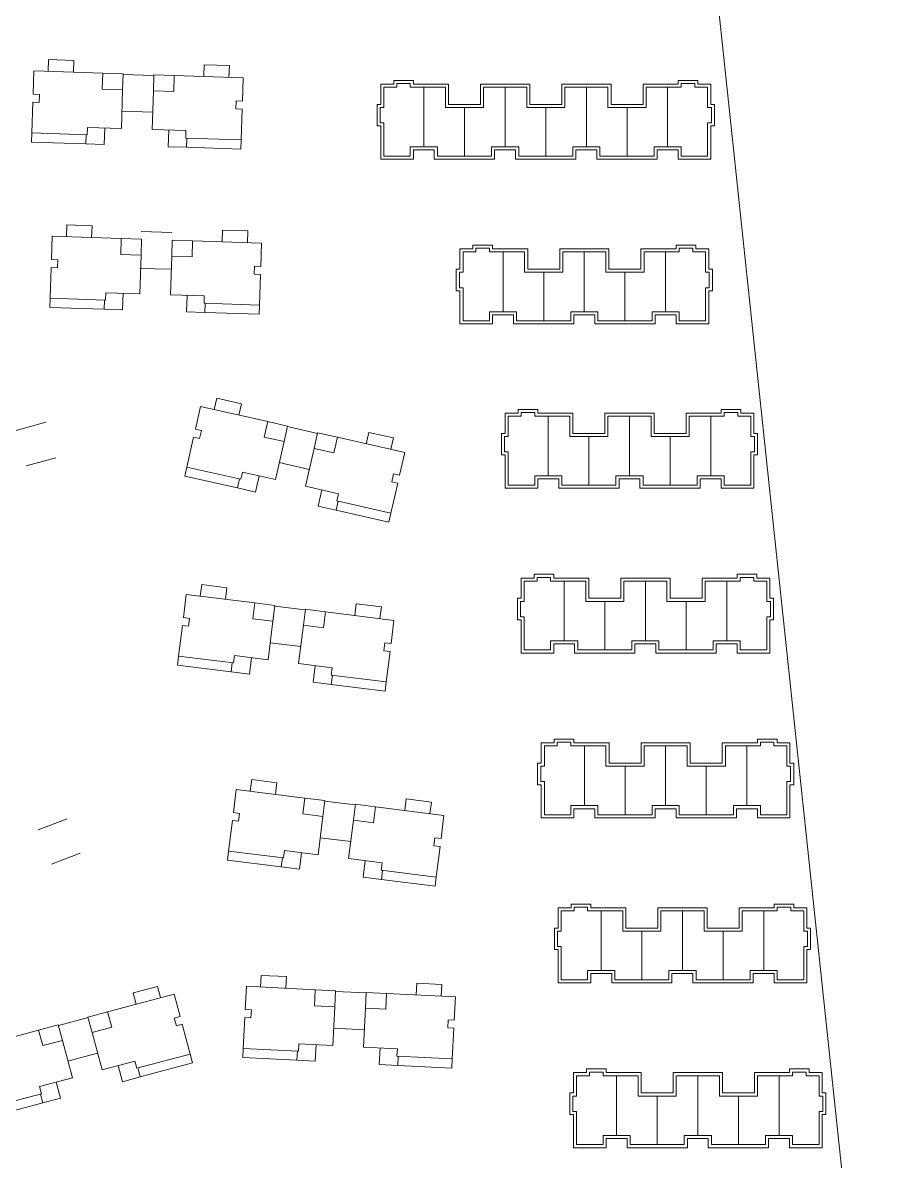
# Model space of a CAD drawing. Extents: x 208319 to 271319, y 1003 to 45500.
# Drawn here: x 215407 to 217104, y 9302 to 11523 of the extents above; entities that cross this region are included whole.
import ezdxf

# ---------------------------------------------------------------- set-up
doc = ezdxf.new("R2010")
doc.units = 0
doc.header["$LTSCALE"] = 1000
doc.header["$MEASUREMENT"] = 0
doc.layers.add('140', color=2, linetype='Continuous', lineweight=5)

msp = doc.modelspace()

# ---------------------------------------------------------------- linework, layer by layer
at = {"layer": '140', "color": 7}
for p, q in [((217104.1, 8337.9), (216613.9, 12963)), ((215457.4, 11451), (215456.7, 11428.2)), ((215506.6, 11449.4), (215457.4, 11451)), ((215505.9, 11426.6), (215506.6, 11449.4)), ((215760.1, 11418.2), (215760.9, 11441)), ((215760.9, 11441), (215810, 11439.4)), ((215810, 11439.4), (215809.3, 11416.6)), ((215427.6, 11383.5), (215429.1, 11429.1)), ((215429.1, 11429.1), (215563.4, 11424.7)), ((215563.4, 11424.7), (215562.4, 11393.5)), ((215563.4, 11424.7), (215603, 11423.4)), ((215603, 11423.4), (215602, 11392.2)), ((215662.9, 11420.2), (215603, 11422.2)), ((215663, 11421.4), (215661.9, 11390.2)), ((215702.5, 11420.1), (215663, 11421.4)), ((215702.5, 11420.1), (215701.5, 11388.9)), ((215836.9, 11415.7), (215702.5, 11420.1)), ((215835.4, 11370.1), (215836.9, 11415.7)), ((215562.4, 11393.5), (215602, 11392.2)), ((215602, 11392.2), (215599.5, 11316.7)), ((216105.2, 11363.8), (216105.2, 11403.4)), ((216105.2, 11403.4), (216130.4, 11403.4)), ((216111.2, 11357.8), (216111.2, 11397.4)), ((216111.2, 11397.4), (216136.4, 11397.4)), ((216130.4, 11403.4), (216130.4, 11410.6)), ((216130.4, 11410.6), (216168.8, 11410.6)), ((216136.4, 11397.4), (216136.4, 11404.6)), ((216136.4, 11404.6), (216162.8, 11404.6)), ((216162.8, 11404.6), (216162.8, 11397.4)), ((216162.8, 11397.4), (216231.2, 11397.4)), ((216168.8, 11410.6), (216168.8, 11403.4)), ((216168.8, 11403.4), (216237.2, 11403.4)), ((216189.2, 11281), (216189.2, 11397.4)), ((216231.2, 11397.4), (216231.2, 11357.8)), ((216237.2, 11403.4), (216237.2, 11363.8)), ((216299.6, 11363.8), (216299.6, 11403.4)), ((216299.6, 11403.4), (216395.6, 11403.4)), ((216305.6, 11357.8), (216305.6, 11397.4)), ((216305.6, 11397.4), (216389.6, 11397.4)), ((216347.6, 11281), (216347.6, 11397.4)), ((216347.6, 11281), (216347.6, 11397.4)), ((216389.6, 11397.4), (216389.6, 11357.8)), ((216395.6, 11403.4), (216395.6, 11363.8)), ((216458, 11363.8), (216458, 11403.4)), ((216458, 11403.4), (216554, 11403.4)), ((216464, 11357.8), (216464, 11397.4)), ((216464, 11397.4), (216548, 11397.4)), ((216506, 11281), (216506, 11397.4)), ((216506, 11281), (216506, 11397.4)), ((216506, 11281), (216506, 11397.4)), ((216506, 11281), (216506, 11397.4)), ((216548, 11397.4), (216548, 11357.8)), ((216554, 11403.4), (216554, 11363.8)), ((216616.4, 11363.8), (216616.4, 11403.4)), ((216616.4, 11403.4), (216684.8, 11403.4)), ((216622.4, 11357.8), (216622.4, 11397.4)), ((216622.4, 11397.4), (216690.8, 11397.4)), ((216664.4, 11281), (216664.4, 11397.4)), ((216684.8, 11403.4), (216684.8, 11410.6)), ((216684.8, 11410.6), (216723.2, 11410.6)), ((216690.8, 11397.4), (216690.8, 11404.6)), ((216690.8, 11404.6), (216717.2, 11404.6)), ((216717.2, 11404.6), (216717.2, 11397.4)), ((216717.2, 11397.4), (216742.4, 11397.4)), ((216723.2, 11410.6), (216723.2, 11403.4)), ((216723.2, 11403.4), (216748.4, 11403.4)), ((216742.4, 11397.4), (216742.4, 11357.8)), ((216748.4, 11403.4), (216748.4, 11363.8)), ((215439.6, 11383.2), (215427.6, 11383.5)), ((215439.1, 11367.6), (215439.6, 11383.2)), ((215661.9, 11390.2), (215659.5, 11314.7)), ((215701.5, 11388.9), (215661.9, 11390.2)), ((215822.9, 11354.9), (215823.4, 11370.5)), ((215823.4, 11370.5), (215835.4, 11370.1)), ((215425.1, 11308), (215427.1, 11368)), ((215427.1, 11368), (215439.1, 11367.6)), ((215660.6, 11348.3), (215600.6, 11350.2)), ((215834.9, 11354.5), (215822.9, 11354.9)), ((215832.9, 11294.6), (215834.9, 11354.5)), ((216098, 11321.8), (216098, 11363.8)), ((216098, 11363.8), (216105.2, 11363.8)), ((216104, 11327.8), (216104, 11357.8)), ((216104, 11357.8), (216111.2, 11357.8)), ((216231.2, 11357.8), (216305.6, 11357.8)), ((216237.2, 11363.8), (216299.6, 11363.8)), ((216268.4, 11357.8), (216268.4, 11263)), ((216268.4, 11357.8), (216268.4, 11263)), ((216389.6, 11357.8), (216464, 11357.8)), ((216395.6, 11363.8), (216458, 11363.8)), ((216426.8, 11357.8), (216426.8, 11263)), ((216426.8, 11357.8), (216426.8, 11263)), ((216426.8, 11357.8), (216426.8, 11263)), ((216426.8, 11357.8), (216426.8, 11263)), ((216548, 11357.8), (216622.4, 11357.8)), ((216554, 11363.8), (216616.4, 11363.8)), ((216585.2, 11357.8), (216585.2, 11263)), ((216585.2, 11357.8), (216585.2, 11263)), ((216585.2, 11357.8), (216585.2, 11263)), ((216585.2, 11357.8), (216585.2, 11263)), ((216742.4, 11357.8), (216749.6, 11357.8)), ((216748.4, 11363.8), (216755.6, 11363.8)), ((216749.6, 11357.8), (216749.6, 11327.8)), ((216755.6, 11363.8), (216755.6, 11321.8)), ((216111.2, 11327.8), (216104, 11327.8)), ((216111.2, 11263), (216111.2, 11327.8)), ((216749.6, 11327.8), (216742.4, 11327.8)), ((216742.4, 11327.8), (216742.4, 11263)), ((215424.5, 11290), (215425.1, 11308)), ((215533.1, 11304.4), (215425.1, 11308)), ((215530.1, 11286.5), (215530.7, 11304.5)), ((215533.5, 11318.8), (215533.1, 11304.4)), ((215599.5, 11316.7), (215533.5, 11318.8)), ((215567.1, 11317.7), (215566, 11285.3)), ((215659.5, 11314.7), (215725.4, 11312.5)), ((215691.8, 11313.6), (215690.8, 11281.2)), ((215725.4, 11312.5), (215724.9, 11298.1)), ((216105.2, 11321.8), (216098, 11321.8)), ((216105.2, 11257), (216105.2, 11321.8)), ((216755.6, 11321.8), (216748.4, 11321.8)), ((216748.4, 11321.8), (216748.4, 11257)), ((215530.1, 11286.5), (215424.5, 11290)), ((215566, 11285.3), (215530.1, 11286.5)), ((215690.8, 11281.2), (215726.7, 11280)), ((215724.9, 11298.1), (215832.9, 11294.6)), ((215726.7, 11280), (215727.3, 11298)), ((215832.3, 11276.6), (215832.9, 11294.6)), ((216215.6, 11281), (216162.8, 11281)), ((216162.8, 11281), (216162.8, 11263)), ((216215.6, 11263), (216215.6, 11281)), ((216374, 11281), (216321.2, 11281)), ((216321.2, 11281), (216321.2, 11266)), ((216374, 11263), (216374, 11281)), ((216532.4, 11281), (216479.6, 11281)), ((216479.6, 11281), (216479.6, 11263)), ((216532.4, 11266), (216532.4, 11281)), ((216690.8, 11281), (216638, 11281)), ((216638, 11281), (216638, 11263)), ((216690.8, 11263), (216690.8, 11281)), ((215726.7, 11280), (215832.3, 11276.6)), ((216162.8, 11263), (216111.2, 11263)), ((216209.6, 11275), (216168.8, 11275)), ((216168.8, 11275), (216168.8, 11257)), ((216209.6, 11257), (216209.6, 11275)), ((216321.2, 11263), (216215.6, 11263)), ((216321.2, 11266), (216321.2, 11263)), ((216368, 11275), (216327.2, 11275)), ((216327.2, 11275), (216327.2, 11257)), ((216368, 11257), (216368, 11275)), ((216420.8, 11263), (216374, 11263)), ((216479.6, 11263), (216420.8, 11263)), ((216526.4, 11275), (216485.6, 11275)), ((216485.6, 11275), (216485.6, 11257)), ((216526.4, 11257), (216526.4, 11275)), ((216532.4, 11263), (216532.4, 11266)), ((216638, 11263), (216532.4, 11263)), ((216684.8, 11275), (216644, 11275)), ((216644, 11275), (216644, 11257)), ((216684.8, 11257), (216684.8, 11275)), ((216742.4, 11263), (216690.8, 11263)), ((216168.8, 11257), (216105.2, 11257)), ((216268.4, 11257), (216209.6, 11257)), ((216327.2, 11257), (216268.4, 11257)), ((216485.6, 11257), (216368, 11257)), ((216644, 11257), (216526.4, 11257)), ((216748.4, 11257), (216684.8, 11257)), ((215493.2, 11128.6), (215492.5, 11105.8)), ((215542.4, 11127), (215493.2, 11128.6)), ((215541.6, 11104.2), (215542.4, 11127)), ((215463.4, 11061.1), (215464.9, 11106.7)), ((215464.9, 11106.7), (215599.2, 11102.3)), ((215697.8, 11113.9), (215637.8, 11115.9)), ((215795.9, 11095.8), (215796.7, 11118.6)), ((215796.7, 11118.6), (215845.8, 11117)), ((215845.8, 11117), (215845.1, 11094.2)), ((215599.2, 11102.3), (215598.2, 11071.1)), ((215599.2, 11102.3), (215638.8, 11101)), ((215638.8, 11101), (215637.8, 11069.8)), ((215698.8, 11099), (215697.7, 11067.8)), ((215738.3, 11097.7), (215698.8, 11099)), ((215738.3, 11097.7), (215737.3, 11066.5)), ((215872.7, 11093.3), (215738.3, 11097.7)), ((215871.2, 11047.7), (215872.7, 11093.3)), ((216259.6, 11042.2), (216259.6, 11081.8)), ((216259.6, 11081.8), (216284.8, 11081.8)), ((216284.8, 11081.8), (216284.8, 11089)), ((216284.8, 11089), (216323.2, 11089)), ((216290.8, 11075.8), (216290.8, 11083)), ((216290.8, 11083), (216317.2, 11083)), ((216317.2, 11083), (216317.2, 11075.8)), ((216323.2, 11089), (216323.2, 11081.8)), ((216323.2, 11081.8), (216391.6, 11081.8)), ((216391.6, 11081.8), (216391.6, 11042.2)), ((216454, 11042.2), (216454, 11081.8)), ((216454, 11081.8), (216550, 11081.8)), ((216550, 11081.8), (216550, 11042.2)), ((216612.4, 11042.2), (216612.4, 11081.8)), ((216612.4, 11081.8), (216680.8, 11081.8)), ((216680.8, 11081.8), (216680.8, 11089)), ((216680.8, 11089), (216719.2, 11089)), ((216713.2, 11083), (216686.8, 11083)), ((216686.8, 11083), (216686.8, 11075.8)), ((216713.2, 11075.8), (216713.2, 11083)), ((216719.2, 11089), (216719.2, 11081.8)), ((216719.2, 11081.8), (216744.4, 11081.8)), ((216744.4, 11081.8), (216744.4, 11042.2)), ((215475.4, 11060.7), (215463.4, 11061.1)), ((215474.9, 11045.2), (215475.4, 11060.7)), ((215598.2, 11071.1), (215637.8, 11069.8)), ((215637.8, 11069.8), (215635.3, 10994.2)), ((215697.7, 11067.8), (215695.2, 10992.3)), ((215737.3, 11066.5), (215697.7, 11067.8)), ((216265.6, 11036.2), (216265.6, 11075.8)), ((216265.6, 11075.8), (216290.8, 11075.8)), ((216317.2, 11075.8), (216385.6, 11075.8)), ((216343.6, 10959.4), (216343.6, 11075.8)), ((216385.6, 11075.8), (216385.6, 11036.2)), ((216460, 11036.2), (216460, 11075.8)), ((216460, 11075.8), (216502, 11075.8)), ((216502, 10959.4), (216502, 11075.8)), ((216502, 10959.4), (216502, 11075.8)), ((216502, 10959.4), (216502, 11075.8)), ((216502, 10959.4), (216502, 11075.8)), ((216544, 11075.8), (216502, 11075.8)), ((216544, 11036.2), (216544, 11075.8)), ((216686.8, 11075.8), (216618.4, 11075.8)), ((216618.4, 11075.8), (216618.4, 11036.2)), ((216660.4, 10959.4), (216660.4, 11075.8)), ((216738.4, 11075.8), (216713.2, 11075.8)), ((216738.4, 11036.2), (216738.4, 11075.8)), ((215460.9, 10985.6), (215462.9, 11045.5)), ((215462.9, 11045.5), (215474.9, 11045.2)), ((215695.4, 11042), (215635.5, 11043.9)), ((215858.7, 11032.5), (215859.2, 11048.1)), ((215859.2, 11048.1), (215871.2, 11047.7)), ((216252.4, 11000.2), (216252.4, 11042.2)), ((216252.4, 11042.2), (216259.6, 11042.2)), ((216391.6, 11042.2), (216454, 11042.2)), ((216550, 11042.2), (216612.4, 11042.2)), ((216744.4, 11042.2), (216751.6, 11042.2)), ((216751.6, 11042.2), (216751.6, 11000.2)), ((215870.6, 11032.1), (215858.7, 11032.5)), ((215868.7, 10972.1), (215870.6, 11032.1)), ((216258.4, 11006.2), (216258.4, 11036.2)), ((216258.4, 11036.2), (216265.6, 11036.2)), ((216385.6, 11036.2), (216460, 11036.2)), ((216422.8, 11036.2), (216422.8, 10941.4)), ((216422.8, 11036.2), (216422.8, 10941.4)), ((216618.4, 11036.2), (216544, 11036.2)), ((216581.2, 11036.2), (216581.2, 10941.4)), ((216581.2, 11036.2), (216581.2, 10941.4)), ((216745.6, 11036.2), (216738.4, 11036.2)), ((216745.6, 11006.2), (216745.6, 11036.2)), ((215569.3, 10996.4), (215568.8, 10982)), ((215635.3, 10994.2), (215569.3, 10996.4)), ((215602.9, 10995.3), (215601.8, 10962.9)), ((215695.2, 10992.3), (215761.2, 10990.1)), ((216259.6, 11000.2), (216252.4, 11000.2)), ((216265.6, 11006.2), (216258.4, 11006.2)), ((216259.6, 10935.4), (216259.6, 11000.2)), ((216265.6, 10941.4), (216265.6, 11006.2)), ((216738.4, 10941.4), (216738.4, 11006.2)), ((216738.4, 11006.2), (216745.6, 11006.2)), ((216751.6, 11000.2), (216744.4, 11000.2)), ((216744.4, 11000.2), (216744.4, 10935.4)), ((215460.3, 10967.6), (215460.9, 10985.6)), ((215568.8, 10982), (215460.9, 10985.6)), ((215565.8, 10964.1), (215566.4, 10982.1)), ((215727.6, 10991.2), (215726.6, 10958.8)), ((215761.2, 10990.1), (215760.7, 10975.7)), ((215760.7, 10975.7), (215868.7, 10972.1)), ((215762.5, 10957.6), (215763.1, 10975.6)), ((215868.1, 10954.2), (215868.7, 10972.1)), ((215565.8, 10964.1), (215460.3, 10967.6)), ((215601.8, 10962.9), (215565.8, 10964.1)), ((215726.6, 10958.8), (215762.5, 10957.6)), ((215762.5, 10957.6), (215868.1, 10954.2)), ((216370, 10959.4), (216317.2, 10959.4)), ((216317.2, 10959.4), (216317.2, 10941.4)), ((216364, 10953.4), (216323.2, 10953.4)), ((216323.2, 10953.4), (216323.2, 10935.4)), ((216364, 10935.4), (216364, 10953.4)), ((216370, 10941.4), (216370, 10959.4)), ((216502, 10959.4), (216475.6, 10959.4)), ((216475.6, 10959.4), (216475.6, 10944.4)), ((216522.4, 10953.4), (216481.6, 10953.4)), ((216481.6, 10953.4), (216481.6, 10935.4)), ((216502, 10959.4), (216528.4, 10959.4)), ((216522.4, 10935.4), (216522.4, 10953.4)), ((216528.4, 10959.4), (216528.4, 10944.4)), ((216634, 10941.4), (216634, 10959.4)), ((216634, 10959.4), (216686.8, 10959.4)), ((216680.8, 10953.4), (216640, 10953.4)), ((216640, 10953.4), (216640, 10935.4)), ((216680.8, 10935.4), (216680.8, 10953.4)), ((216686.8, 10959.4), (216686.8, 10941.4)), ((216323.2, 10935.4), (216259.6, 10935.4)), ((216317.2, 10941.4), (216265.6, 10941.4)), ((216422.8, 10935.4), (216364, 10935.4)), ((216475.6, 10941.4), (216370, 10941.4)), ((216481.6, 10935.4), (216422.8, 10935.4)), ((216475.6, 10944.4), (216475.6, 10941.4)), ((216640, 10935.4), (216522.4, 10935.4)), ((216528.4, 10944.4), (216528.4, 10941.4)), ((216528.4, 10941.4), (216634, 10941.4)), ((216744.4, 10935.4), (216680.8, 10935.4)), ((216686.8, 10941.4), (216738.4, 10941.4)), ((215743.7, 10730.1), (215753.8, 10774.6)), ((215753.8, 10774.6), (215884.9, 10745)), ((215785.7, 10790.8), (215780.7, 10768.5)), ((215833.7, 10779.9), (215785.7, 10790.8)), ((215828.7, 10757.7), (215833.7, 10779.9)), ((216347.7, 10721.9), (216347.7, 10761.5)), ((216347.7, 10761.5), (216372.9, 10761.5)), ((216353.7, 10715.9), (216353.7, 10755.5)), ((216353.7, 10755.5), (216378.9, 10755.5)), ((216372.9, 10761.5), (216372.9, 10768.7)), ((216372.9, 10768.7), (216411.3, 10768.7)), ((216378.9, 10755.5), (216378.9, 10762.7)), ((216378.9, 10762.7), (216405.3, 10762.7)), ((216405.3, 10762.7), (216405.3, 10755.5)), ((216405.3, 10755.5), (216473.7, 10755.5)), ((216411.3, 10768.7), (216411.3, 10761.5)), ((216411.3, 10761.5), (216479.7, 10761.5)), ((216431.7, 10639.1), (216431.7, 10755.5)), ((216473.7, 10755.5), (216473.7, 10715.9)), ((216479.7, 10761.5), (216479.7, 10721.9)), ((216542.1, 10721.9), (216542.1, 10761.5)), ((216542.1, 10761.5), (216638.1, 10761.5)), ((216548.1, 10715.9), (216548.1, 10755.5)), ((216548.1, 10755.5), (216590.1, 10755.5)), ((216590.1, 10639.1), (216590.1, 10755.5)), ((216590.1, 10639.1), (216590.1, 10755.5)), ((216590.1, 10639.1), (216590.1, 10755.5)), ((216590.1, 10639.1), (216590.1, 10755.5)), ((216632.1, 10755.5), (216590.1, 10755.5)), ((216632.1, 10715.9), (216632.1, 10755.5)), ((216638.1, 10761.5), (216638.1, 10721.9)), ((216700.5, 10721.9), (216700.5, 10761.5)), ((216700.5, 10761.5), (216768.9, 10761.5)), ((216774.9, 10755.5), (216706.5, 10755.5)), ((216706.5, 10755.5), (216706.5, 10715.9)), ((216748.5, 10639.1), (216748.5, 10755.5)), ((216768.9, 10761.5), (216768.9, 10768.7)), ((216768.9, 10768.7), (216807.3, 10768.7)), ((216801.3, 10762.7), (216774.9, 10762.7)), ((216774.9, 10762.7), (216774.9, 10755.5)), ((216801.3, 10755.5), (216801.3, 10762.7)), ((216826.5, 10755.5), (216801.3, 10755.5)), ((216807.3, 10768.7), (216807.3, 10761.5)), ((216807.3, 10761.5), (216832.5, 10761.5)), ((216826.5, 10715.9), (216826.5, 10755.5)), ((216832.5, 10761.5), (216832.5, 10721.9)), ((215452.5, 10743.8), (215394.6, 10727.9)), ((215755.4, 10727.5), (215743.7, 10730.1)), ((215752, 10712.3), (215755.4, 10727.5)), ((215884.9, 10745), (215878, 10714.6)), ((215884.9, 10745), (215923.5, 10736.3)), ((215923.5, 10736.3), (215916.6, 10705.9)), ((215981.8, 10721.9), (215923.2, 10735.1)), ((215727.1, 10656.4), (215740.3, 10714.9)), ((215740.3, 10714.9), (215752, 10712.3)), ((215878, 10714.6), (215916.6, 10705.9)), ((215916.6, 10705.9), (215900, 10632.1)), ((215982, 10723.1), (215975.2, 10692.7)), ((216020.7, 10714.4), (215982, 10723.1)), ((216020.7, 10714.4), (216013.8, 10683.9)), ((216151.8, 10684.8), (216020.7, 10714.4)), ((216076.9, 10701.7), (216081.9, 10723.9)), ((216081.9, 10723.9), (216129.9, 10713.1)), ((216129.9, 10713.1), (216124.9, 10690.9)), ((216340.5, 10679.9), (216340.5, 10721.9)), ((216340.5, 10721.9), (216347.7, 10721.9)), ((216346.5, 10685.9), (216346.5, 10715.9)), ((216346.5, 10715.9), (216353.7, 10715.9)), ((216473.7, 10715.9), (216548.1, 10715.9)), ((216479.7, 10721.9), (216542.1, 10721.9)), ((216510.9, 10715.9), (216510.9, 10621.1)), ((216510.9, 10715.9), (216510.9, 10621.1)), ((216706.5, 10715.9), (216632.1, 10715.9)), ((216638.1, 10721.9), (216700.5, 10721.9)), ((216669.3, 10715.9), (216669.3, 10621.1)), ((216669.3, 10715.9), (216669.3, 10621.1)), ((216833.7, 10715.9), (216826.5, 10715.9)), ((216832.5, 10721.9), (216839.7, 10721.9)), ((216833.7, 10685.9), (216833.7, 10715.9)), ((216839.7, 10721.9), (216839.7, 10679.9)), ((215975.2, 10692.7), (215958.5, 10618.9)), ((216013.8, 10683.9), (215975.2, 10692.7)), ((216141.7, 10640.3), (216151.8, 10684.8)), ((216353.7, 10685.9), (216346.5, 10685.9)), ((216353.7, 10621.1), (216353.7, 10685.9)), ((216826.5, 10621.1), (216826.5, 10685.9)), ((216826.5, 10685.9), (216833.7, 10685.9)), ((215471.6, 10674.4), (215413.8, 10658.5)), ((215965.9, 10651.7), (215907.4, 10664.9)), ((216347.7, 10679.9), (216340.5, 10679.9)), ((216347.7, 10615.1), (216347.7, 10679.9)), ((216839.7, 10679.9), (216832.5, 10679.9)), ((216832.5, 10679.9), (216832.5, 10615.1)), ((215723.1, 10638.8), (215727.1, 10656.4)), ((215826.2, 10615.6), (215723.1, 10638.8)), ((215832.5, 10632.6), (215727.1, 10656.4)), ((215835.6, 10646.6), (215832.5, 10632.6)), ((215900, 10632.1), (215835.6, 10646.6)), ((215868.4, 10639.2), (215861.3, 10607.6)), ((216126.6, 10627.7), (216130, 10643)), ((216130, 10643), (216141.7, 10640.3)), ((216458.1, 10639.1), (216405.3, 10639.1)), ((216405.3, 10639.1), (216405.3, 10621.1)), ((216458.1, 10621.1), (216458.1, 10639.1)), ((216590.1, 10639.1), (216563.7, 10639.1)), ((216563.7, 10639.1), (216563.7, 10624.1)), ((216590.1, 10639.1), (216616.5, 10639.1)), ((216616.5, 10639.1), (216616.5, 10624.1)), ((216722.1, 10621.1), (216722.1, 10639.1)), ((216722.1, 10639.1), (216774.9, 10639.1)), ((216774.9, 10639.1), (216774.9, 10621.1)), ((215826.2, 10615.6), (215830.1, 10633.1)), ((215861.3, 10607.6), (215826.2, 10615.6)), ((215958.5, 10618.9), (216022.9, 10604.4)), ((216125.1, 10566.6), (216138.3, 10625.1)), ((216138.3, 10625.1), (216126.6, 10627.7)), ((216411.3, 10615.1), (216347.7, 10615.1)), ((216405.3, 10621.1), (216353.7, 10621.1)), ((216452.1, 10633.1), (216411.3, 10633.1)), ((216411.3, 10633.1), (216411.3, 10615.1)), ((216452.1, 10615.1), (216452.1, 10633.1)), ((216510.9, 10615.1), (216452.1, 10615.1)), ((216563.7, 10621.1), (216458.1, 10621.1)), ((216569.7, 10615.1), (216510.9, 10615.1)), ((216563.7, 10624.1), (216563.7, 10621.1)), ((216610.5, 10633.1), (216569.7, 10633.1)), ((216569.7, 10633.1), (216569.7, 10615.1)), ((216610.5, 10615.1), (216610.5, 10633.1)), ((216728.1, 10615.1), (216610.5, 10615.1)), ((216616.5, 10624.1), (216616.5, 10621.1)), ((216616.5, 10621.1), (216722.1, 10621.1)), ((216768.9, 10633.1), (216728.1, 10633.1)), ((216728.1, 10633.1), (216728.1, 10615.1)), ((216768.9, 10615.1), (216768.9, 10633.1)), ((216832.5, 10615.1), (216768.9, 10615.1)), ((216774.9, 10621.1), (216826.5, 10621.1)), ((215990.1, 10611.8), (215983, 10580.2)), ((216022.9, 10604.4), (216019.7, 10590.3)), ((215983, 10580.2), (216018.1, 10572.2)), ((216018.1, 10572.2), (216022.1, 10589.8)), ((216018.1, 10572.2), (216121.1, 10549)), ((216019.7, 10590.3), (216125.1, 10566.6)), ((216121.1, 10549), (216125.1, 10566.6)), ((216378.7, 10400.3), (216378.7, 10439.9)), ((216378.7, 10439.9), (216403.9, 10439.9)), ((216403.9, 10439.9), (216403.9, 10447.1)), ((216403.9, 10447.1), (216442.3, 10447.1)), ((216409.9, 10433.9), (216409.9, 10441.1)), ((216409.9, 10441.1), (216436.3, 10441.1)), ((216436.3, 10441.1), (216436.3, 10433.9)), ((216442.3, 10447.1), (216442.3, 10439.9)), ((216442.3, 10439.9), (216510.7, 10439.9)), ((216510.7, 10439.9), (216510.7, 10400.3)), ((216573.1, 10400.3), (216573.1, 10439.9)), ((216573.1, 10439.9), (216669.1, 10439.9)), ((216669.1, 10439.9), (216669.1, 10400.3)), ((216731.5, 10400.3), (216731.5, 10439.9)), ((216731.5, 10439.9), (216799.9, 10439.9)), ((216799.9, 10439.9), (216799.9, 10447.1)), ((216799.9, 10447.1), (216838.3, 10447.1)), ((216832.3, 10441.1), (216805.9, 10441.1)), ((216805.9, 10441.1), (216805.9, 10433.9)), ((216832.3, 10433.9), (216832.3, 10441.1)), ((216838.3, 10447.1), (216838.3, 10439.9)), ((216838.3, 10439.9), (216863.5, 10439.9)), ((216863.5, 10439.9), (216863.5, 10400.3)), ((215756.2, 10427.1), (215753.4, 10404.5)), ((215805.1, 10421), (215756.2, 10427.1)), ((215802.2, 10398.4), (215805.1, 10421)), ((216384.7, 10394.3), (216384.7, 10433.9)), ((216384.7, 10433.9), (216409.9, 10433.9)), ((216436.3, 10433.9), (216504.7, 10433.9)), ((216462.7, 10317.5), (216462.7, 10433.9)), ((216504.7, 10433.9), (216504.7, 10394.3)), ((216579.1, 10394.3), (216579.1, 10433.9)), ((216579.1, 10433.9), (216621.1, 10433.9)), ((216621.1, 10317.5), (216621.1, 10433.9)), ((216621.1, 10317.5), (216621.1, 10433.9)), ((216621.1, 10317.5), (216621.1, 10433.9)), ((216621.1, 10317.5), (216621.1, 10433.9)), ((216663.1, 10433.9), (216621.1, 10433.9)), ((216663.1, 10394.3), (216663.1, 10433.9)), ((216805.9, 10433.9), (216737.5, 10433.9)), ((216737.5, 10433.9), (216737.5, 10394.3)), ((216779.5, 10317.5), (216779.5, 10433.9)), ((216857.5, 10433.9), (216832.3, 10433.9)), ((216857.5, 10394.3), (216857.5, 10433.9)), ((215720.4, 10362.6), (215726, 10407.9)), ((215726, 10407.9), (215859.4, 10391.2)), ((216371.5, 10358.3), (216371.5, 10400.3)), ((216371.5, 10400.3), (216378.7, 10400.3)), ((216377.5, 10364.3), (216377.5, 10394.3)), ((216377.5, 10394.3), (216384.7, 10394.3)), ((216504.7, 10394.3), (216579.1, 10394.3)), ((216510.7, 10400.3), (216573.1, 10400.3)), ((216541.9, 10394.3), (216541.9, 10299.5)), ((216541.9, 10394.3), (216541.9, 10299.5)), ((216737.5, 10394.3), (216663.1, 10394.3)), ((216669.1, 10400.3), (216731.5, 10400.3)), ((216700.3, 10394.3), (216700.3, 10299.5)), ((216700.3, 10394.3), (216700.3, 10299.5)), ((216864.7, 10394.3), (216857.5, 10394.3)), ((216863.5, 10400.3), (216870.7, 10400.3)), ((216864.7, 10364.3), (216864.7, 10394.3)), ((216870.7, 10400.3), (216870.7, 10358.3)), ((215859.4, 10391.2), (215855.5, 10360.3)), ((215859.4, 10391.2), (215898.7, 10386.3)), ((215898.7, 10386.3), (215894.8, 10355.4)), ((215958.1, 10377.7), (215898.5, 10385.1)), ((215958.2, 10378.9), (215954.3, 10347.9)), ((215997.5, 10374), (215958.2, 10378.9)), ((215997.5, 10374), (215993.6, 10343)), ((216130.9, 10357.3), (215997.5, 10374)), ((216054.7, 10366.8), (216057.5, 10389.5)), ((216057.5, 10389.5), (216106.3, 10383.4)), ((216106.3, 10383.4), (216103.5, 10360.7)), ((215732.3, 10361.1), (215720.4, 10362.6)), ((215730.3, 10345.7), (215732.3, 10361.1)), ((215855.5, 10360.3), (215894.8, 10355.4)), ((215894.8, 10355.4), (215885.4, 10280.3)), ((215954.3, 10347.9), (215945, 10272.9)), ((215993.6, 10343), (215954.3, 10347.9)), ((216125.2, 10312.1), (216130.9, 10357.3)), ((216378.7, 10358.3), (216371.5, 10358.3)), ((216384.7, 10364.3), (216377.5, 10364.3)), ((216378.7, 10293.5), (216378.7, 10358.3)), ((216384.7, 10299.5), (216384.7, 10364.3)), ((216857.5, 10299.5), (216857.5, 10364.3)), ((216857.5, 10364.3), (216864.7, 10364.3)), ((216870.7, 10358.3), (216863.5, 10358.3)), ((216863.5, 10358.3), (216863.5, 10293.5)), ((215711, 10287.6), (215718.4, 10347.1)), ((215718.4, 10347.1), (215730.3, 10345.7)), ((215949.1, 10306.2), (215889.6, 10313.7)), ((216111.4, 10298.1), (216113.3, 10313.6)), ((216113.3, 10313.6), (216125.2, 10312.1)), ((216489.1, 10317.5), (216436.3, 10317.5)), ((216436.3, 10317.5), (216436.3, 10299.5)), ((216483.1, 10311.5), (216442.3, 10311.5)), ((216442.3, 10311.5), (216442.3, 10293.5)), ((216483.1, 10293.5), (216483.1, 10311.5)), ((216489.1, 10299.5), (216489.1, 10317.5)), ((216621.1, 10317.5), (216594.7, 10317.5)), ((216594.7, 10317.5), (216594.7, 10302.5)), ((216641.5, 10311.5), (216600.7, 10311.5)), ((216600.7, 10311.5), (216600.7, 10293.5)), ((216621.1, 10317.5), (216647.5, 10317.5)), ((216641.5, 10293.5), (216641.5, 10311.5)), ((216647.5, 10317.5), (216647.5, 10302.5)), ((216753.1, 10299.5), (216753.1, 10317.5)), ((216753.1, 10317.5), (216805.9, 10317.5)), ((216799.9, 10311.5), (216759.1, 10311.5)), ((216759.1, 10311.5), (216759.1, 10293.5)), ((216799.9, 10293.5), (216799.9, 10311.5)), ((216805.9, 10317.5), (216805.9, 10299.5)), ((215708.8, 10269.7), (215711, 10287.6)), ((215818.2, 10274.2), (215711, 10287.6)), ((215820, 10288.5), (215818.2, 10274.2)), ((215885.4, 10280.3), (215820, 10288.5)), ((215853.3, 10284.4), (215849.3, 10252.2)), ((216123.3, 10296.6), (216111.4, 10298.1)), ((216115.9, 10237.1), (216123.3, 10296.6)), ((216442.3, 10293.5), (216378.7, 10293.5)), ((216436.3, 10299.5), (216384.7, 10299.5)), ((216541.9, 10293.5), (216483.1, 10293.5)), ((216594.7, 10299.5), (216489.1, 10299.5)), ((216600.7, 10293.5), (216541.9, 10293.5)), ((216594.7, 10302.5), (216594.7, 10299.5)), ((216759.1, 10293.5), (216641.5, 10293.5)), ((216647.5, 10302.5), (216647.5, 10299.5)), ((216647.5, 10299.5), (216753.1, 10299.5)), ((216863.5, 10293.5), (216799.9, 10293.5)), ((216805.9, 10299.5), (216857.5, 10299.5)), ((215813.6, 10256.7), (215708.8, 10269.7)), ((215813.6, 10256.7), (215815.8, 10274.5)), ((215945, 10272.9), (216010.5, 10264.7)), ((215977.1, 10268.9), (215973.1, 10236.7)), ((216010.5, 10264.7), (216008.7, 10250.4)), ((215849.3, 10252.2), (215813.6, 10256.7)), ((216008.7, 10250.4), (216115.9, 10237.1)), ((216008.8, 10232.3), (216011.1, 10250.1)), ((216113.6, 10219.2), (216115.9, 10237.1)), ((215973.1, 10236.7), (216008.8, 10232.3)), ((216008.8, 10232.3), (216113.6, 10219.2)), ((216418.1, 10078.7), (216418.1, 10118.3)), ((216418.1, 10118.3), (216443.3, 10118.3)), ((216424.1, 10072.7), (216424.1, 10112.3)), ((216424.1, 10112.3), (216449.3, 10112.3)), ((216443.3, 10118.3), (216443.3, 10125.5)), ((216443.3, 10125.5), (216481.7, 10125.5)), ((216449.3, 10112.3), (216449.3, 10119.5)), ((216449.3, 10119.5), (216475.7, 10119.5)), ((216475.7, 10119.5), (216475.7, 10112.3)), ((216475.7, 10112.3), (216544.1, 10112.3)), ((216481.7, 10125.5), (216481.7, 10118.3)), ((216481.7, 10118.3), (216550.1, 10118.3)), ((216502.1, 9995.9), (216502.1, 10112.3)), ((216544.1, 10112.3), (216544.1, 10072.7)), ((216550.1, 10118.3), (216550.1, 10078.7)), ((216612.5, 10078.7), (216612.5, 10118.3)), ((216612.5, 10118.3), (216708.5, 10118.3)), ((216618.5, 10072.7), (216618.5, 10112.3)), ((216618.5, 10112.3), (216660.5, 10112.3)), ((216660.5, 9995.9), (216660.5, 10112.3)), ((216660.5, 9995.9), (216660.5, 10112.3)), ((216660.5, 9995.9), (216660.5, 10112.3)), ((216660.5, 9995.9), (216660.5, 10112.3)), ((216702.5, 10112.3), (216660.5, 10112.3)), ((216702.5, 10072.7), (216702.5, 10112.3)), ((216708.5, 10118.3), (216708.5, 10078.7)), ((216770.9, 10078.7), (216770.9, 10118.3)), ((216770.9, 10118.3), (216839.3, 10118.3)), ((216845.3, 10112.3), (216776.9, 10112.3)), ((216776.9, 10112.3), (216776.9, 10072.7)), ((216818.9, 9995.9), (216818.9, 10112.3)), ((216839.3, 10118.3), (216839.3, 10125.5)), ((216839.3, 10125.5), (216877.7, 10125.5)), ((216871.7, 10119.5), (216845.3, 10119.5)), ((216845.3, 10119.5), (216845.3, 10112.3)), ((216871.7, 10112.3), (216871.7, 10119.5)), ((216896.9, 10112.3), (216871.7, 10112.3)), ((216877.7, 10125.5), (216877.7, 10118.3)), ((216877.7, 10118.3), (216902.9, 10118.3)), ((216896.9, 10072.7), (216896.9, 10112.3)), ((216902.9, 10118.3), (216902.9, 10078.7)), ((216410.9, 10036.7), (216410.9, 10078.7)), ((216410.9, 10078.7), (216418.1, 10078.7)), ((216416.9, 10042.7), (216416.9, 10072.7)), ((216416.9, 10072.7), (216424.1, 10072.7)), ((216544.1, 10072.7), (216618.5, 10072.7)), ((216550.1, 10078.7), (216612.5, 10078.7)), ((216581.3, 10072.7), (216581.3, 9977.9)), ((216581.3, 10072.7), (216581.3, 9977.9)), ((216776.9, 10072.7), (216702.5, 10072.7)), ((216708.5, 10078.7), (216770.9, 10078.7)), ((216739.7, 10072.7), (216739.7, 9977.9)), ((216739.7, 10072.7), (216739.7, 9977.9)), ((216904.1, 10072.7), (216896.9, 10072.7)), ((216902.9, 10078.7), (216910.1, 10078.7)), ((216904.1, 10042.7), (216904.1, 10072.7)), ((216910.1, 10078.7), (216910.1, 10036.7)), ((215853.7, 10046.7), (215850.9, 10024)), ((215902.5, 10040.6), (215853.7, 10046.7)), ((215899.7, 10018), (215902.5, 10040.6)), ((216424.1, 10042.7), (216416.9, 10042.7)), ((216424.1, 9977.9), (216424.1, 10042.7)), ((216896.9, 9977.9), (216896.9, 10042.7)), ((216896.9, 10042.7), (216904.1, 10042.7)), ((215817.9, 9982.2), (215823.5, 10027.5)), ((215823.5, 10027.5), (215956.9, 10010.8)), ((216418.1, 10036.7), (216410.9, 10036.7)), ((216418.1, 9971.9), (216418.1, 10036.7)), ((216910.1, 10036.7), (216902.9, 10036.7)), ((216902.9, 10036.7), (216902.9, 9971.9)), ((215956.9, 10010.8), (215953, 9979.9)), ((215956.9, 10010.8), (215996.2, 10005.9)), ((215996.2, 10005.9), (215992.3, 9975)), ((216055.6, 9997.3), (215996, 10004.7)), ((216055.7, 9998.5), (216051.8, 9967.5)), ((216095, 9993.6), (216055.7, 9998.5)), ((216095, 9993.6), (216091.1, 9962.6)), ((216228.4, 9976.9), (216095, 9993.6)), ((216152.2, 9986.4), (216155, 10009.1)), ((216155, 10009.1), (216203.8, 10003)), ((216203.8, 10003), (216201, 9980.3)), ((216528.5, 9995.9), (216475.7, 9995.9)), ((216475.7, 9995.9), (216475.7, 9977.9)), ((216528.5, 9977.9), (216528.5, 9995.9)), ((216660.5, 9995.9), (216634.1, 9995.9)), ((216634.1, 9995.9), (216634.1, 9980.9)), ((216660.5, 9995.9), (216686.9, 9995.9)), ((216686.9, 9995.9), (216686.9, 9980.9)), ((216792.5, 9977.9), (216792.5, 9995.9)), ((216792.5, 9995.9), (216845.3, 9995.9)), ((216845.3, 9995.9), (216845.3, 9977.9)), ((215829.8, 9980.7), (215817.9, 9982.2)), ((215827.8, 9965.3), (215829.8, 9980.7)), ((215953, 9979.9), (215992.3, 9975)), ((215992.3, 9975), (215982.9, 9899.9)), ((216222.7, 9931.7), (216228.4, 9976.9)), ((216481.7, 9971.9), (216418.1, 9971.9)), ((216475.7, 9977.9), (216424.1, 9977.9)), ((216522.5, 9989.9), (216481.7, 9989.9)), ((216481.7, 9989.9), (216481.7, 9971.9)), ((216522.5, 9971.9), (216522.5, 9989.9)), ((216581.3, 9971.9), (216522.5, 9971.9)), ((216634.1, 9977.9), (216528.5, 9977.9)), ((216640.1, 9971.9), (216581.3, 9971.9)), ((216634.1, 9980.9), (216634.1, 9977.9)), ((216680.9, 9989.9), (216640.1, 9989.9)), ((216640.1, 9989.9), (216640.1, 9971.9)), ((216680.9, 9971.9), (216680.9, 9989.9)), ((216798.5, 9971.9), (216680.9, 9971.9)), ((216686.9, 9980.9), (216686.9, 9977.9)), ((216686.9, 9977.9), (216792.5, 9977.9)), ((216839.3, 9989.9), (216798.5, 9989.9)), ((216798.5, 9989.9), (216798.5, 9971.9)), ((216839.3, 9971.9), (216839.3, 9989.9)), ((216902.9, 9971.9), (216839.3, 9971.9)), ((216845.3, 9977.9), (216896.9, 9977.9)), ((215493.6, 9970.2), (215437.5, 9948.9)), ((215808.5, 9907.2), (215815.9, 9966.7)), ((215815.9, 9966.7), (215827.8, 9965.3)), ((216051.8, 9967.5), (216042.5, 9892.5)), ((216091.1, 9962.6), (216051.8, 9967.5)), ((216046.6, 9925.8), (215987.1, 9933.3)), ((216208.9, 9917.7), (216210.8, 9933.2)), ((216210.8, 9933.2), (216222.7, 9931.7)), ((215806.3, 9889.3), (215808.5, 9907.2)), ((215915.7, 9893.8), (215808.5, 9907.2)), ((215917.4, 9908.1), (215915.7, 9893.8)), ((215982.9, 9899.9), (215917.4, 9908.1)), ((215950.8, 9903.9), (215946.8, 9871.8)), ((216220.8, 9916.2), (216208.9, 9917.7)), ((216213.4, 9856.7), (216220.8, 9916.2)), ((215519.2, 9902.9), (215463.1, 9881.6)), ((215911.1, 9876.3), (215806.3, 9889.3)), ((215911.1, 9876.3), (215913.3, 9894.1)), ((216042.5, 9892.5), (216108, 9884.3)), ((216074.6, 9888.5), (216070.6, 9856.3)), ((216108, 9884.3), (216106.2, 9870)), ((215946.8, 9871.8), (215911.1, 9876.3)), ((216106.2, 9870), (216213.4, 9856.7)), ((216106.3, 9851.9), (216108.6, 9869.7)), ((216070.6, 9856.3), (216106.3, 9851.9)), ((216106.3, 9851.9), (216211.1, 9838.8)), ((216211.1, 9838.8), (216213.4, 9856.7)), ((216450.9, 9757.1), (216450.9, 9796.7)), ((216450.9, 9796.7), (216476.1, 9796.7)), ((216476.1, 9796.7), (216476.1, 9803.9)), ((216476.1, 9803.9), (216514.5, 9803.9)), ((216482.1, 9790.7), (216482.1, 9797.9)), ((216482.1, 9797.9), (216508.5, 9797.9)), ((216508.5, 9797.9), (216508.5, 9790.7)), ((216514.5, 9803.9), (216514.5, 9796.7)), ((216514.5, 9796.7), (216582.9, 9796.7)), ((216582.9, 9796.7), (216582.9, 9757.1)), ((216645.3, 9757.1), (216645.3, 9796.7)), ((216645.3, 9796.7), (216741.3, 9796.7)), ((216741.3, 9796.7), (216741.3, 9757.1)), ((216803.7, 9757.1), (216803.7, 9796.7)), ((216803.7, 9796.7), (216872.1, 9796.7)), ((216872.1, 9796.7), (216872.1, 9803.9)), ((216872.1, 9803.9), (216910.5, 9803.9)), ((216904.5, 9797.9), (216878.1, 9797.9)), ((216878.1, 9797.9), (216878.1, 9790.7)), ((216904.5, 9790.7), (216904.5, 9797.9)), ((216910.5, 9803.9), (216910.5, 9796.7)), ((216910.5, 9796.7), (216935.7, 9796.7)), ((216935.7, 9796.7), (216935.7, 9757.1)), ((216456.9, 9751.1), (216456.9, 9790.7)), ((216456.9, 9790.7), (216482.1, 9790.7)), ((216508.5, 9790.7), (216576.9, 9790.7)), ((216534.9, 9674.3), (216534.9, 9790.7)), ((216576.9, 9790.7), (216576.9, 9751.1)), ((216651.3, 9751.1), (216651.3, 9790.7)), ((216651.3, 9790.7), (216693.3, 9790.7)), ((216693.3, 9674.3), (216693.3, 9790.7)), ((216693.3, 9674.3), (216693.3, 9790.7)), ((216693.3, 9674.3), (216693.3, 9790.7)), ((216693.3, 9674.3), (216693.3, 9790.7)), ((216735.3, 9790.7), (216693.3, 9790.7)), ((216735.3, 9751.1), (216735.3, 9790.7)), ((216878.1, 9790.7), (216809.7, 9790.7)), ((216809.7, 9790.7), (216809.7, 9751.1)), ((216851.7, 9674.3), (216851.7, 9790.7)), ((216929.7, 9790.7), (216904.5, 9790.7)), ((216929.7, 9751.1), (216929.7, 9790.7)), ((216443.7, 9715.1), (216443.7, 9757.1)), ((216443.7, 9757.1), (216450.9, 9757.1)), ((216449.7, 9721.1), (216449.7, 9751.1)), ((216449.7, 9751.1), (216456.9, 9751.1)), ((216576.9, 9751.1), (216651.3, 9751.1)), ((216582.9, 9757.1), (216645.3, 9757.1)), ((216614.1, 9751.1), (216614.1, 9656.3)), ((216614.1, 9751.1), (216614.1, 9656.3)), ((216809.7, 9751.1), (216735.3, 9751.1)), ((216741.3, 9757.1), (216803.7, 9757.1)), ((216772.5, 9751.1), (216772.5, 9656.3)), ((216772.5, 9751.1), (216772.5, 9656.3)), ((216936.9, 9751.1), (216929.7, 9751.1)), ((216935.7, 9757.1), (216942.9, 9757.1)), ((216936.9, 9721.1), (216936.9, 9751.1)), ((216942.9, 9757.1), (216942.9, 9715.1)), ((216450.9, 9715.1), (216443.7, 9715.1)), ((216456.9, 9721.1), (216449.7, 9721.1)), ((216450.9, 9650.3), (216450.9, 9715.1)), ((216456.9, 9656.3), (216456.9, 9721.1)), ((216929.7, 9656.3), (216929.7, 9721.1)), ((216929.7, 9721.1), (216936.9, 9721.1)), ((216942.9, 9715.1), (216935.7, 9715.1)), ((216935.7, 9715.1), (216935.7, 9650.3)), ((215872, 9664.9), (215870.8, 9642.2)), ((215921.1, 9662.4), (215872, 9664.9)), ((215920, 9639.7), (215921.1, 9662.4)), ((216561.3, 9674.3), (216508.5, 9674.3)), ((216508.5, 9674.3), (216508.5, 9656.3)), ((216555.3, 9668.3), (216514.5, 9668.3)), ((216514.5, 9668.3), (216514.5, 9650.3)), ((216555.3, 9650.3), (216555.3, 9668.3)), ((216561.3, 9656.3), (216561.3, 9674.3)), ((216693.3, 9674.3), (216666.9, 9674.3)), ((216666.9, 9674.3), (216666.9, 9659.3)), ((216713.7, 9668.3), (216672.9, 9668.3)), ((216672.9, 9668.3), (216672.9, 9650.3)), ((216693.3, 9674.3), (216719.7, 9674.3)), ((216713.7, 9650.3), (216713.7, 9668.3)), ((216719.7, 9674.3), (216719.7, 9659.3)), ((216825.3, 9656.3), (216825.3, 9674.3)), ((216825.3, 9674.3), (216878.1, 9674.3)), ((216872.1, 9668.3), (216831.3, 9668.3)), ((216831.3, 9668.3), (216831.3, 9650.3)), ((216872.1, 9650.3), (216872.1, 9668.3)), ((216878.1, 9674.3), (216878.1, 9656.3)), ((215622.4, 9630.7), (215669.9, 9643.4)), ((215669.9, 9643.4), (215675.8, 9621.4)), ((215840.9, 9598), (215843.3, 9643.6)), ((215843.3, 9643.6), (215977.5, 9636.8)), ((216174, 9626.8), (216175.2, 9649.6)), ((216175.2, 9649.6), (216224.3, 9647.1)), ((216224.3, 9647.1), (216223.2, 9624.3)), ((216514.5, 9650.3), (216450.9, 9650.3)), ((216508.5, 9656.3), (216456.9, 9656.3)), ((216614.1, 9650.3), (216555.3, 9650.3)), ((216666.9, 9656.3), (216561.3, 9656.3)), ((216672.9, 9650.3), (216614.1, 9650.3)), ((216666.9, 9659.3), (216666.9, 9656.3)), ((216831.3, 9650.3), (216713.7, 9650.3)), ((216719.7, 9659.3), (216719.7, 9656.3)), ((216719.7, 9656.3), (216825.3, 9656.3)), ((216935.7, 9650.3), (216872.1, 9650.3)), ((216878.1, 9656.3), (216929.7, 9656.3)), ((215702.5, 9628.5), (215572.6, 9593.8)), ((215628.3, 9608.7), (215622.4, 9630.7)), ((215714.3, 9584.5), (215702.5, 9628.5)), ((215977.5, 9636.8), (215975.9, 9605.6)), ((215977.5, 9636.8), (216017, 9634.8)), ((216017, 9634.8), (216015.5, 9603.6)), ((216076.9, 9630.5), (216017, 9633.6)), ((216077, 9631.7), (216075.4, 9600.6)), ((216116.5, 9629.7), (216077, 9631.7)), ((216116.5, 9629.7), (216114.9, 9598.6)), ((216250.7, 9622.9), (216116.5, 9629.7)), ((216248.4, 9577.4), (216250.7, 9622.9)), ((215572.6, 9593.8), (215534.4, 9583.6)), ((215572.6, 9593.8), (215580.7, 9563.7)), ((215852.9, 9597.4), (215840.9, 9598)), ((215852.1, 9581.8), (215852.9, 9597.4)), ((215975.9, 9605.6), (216015.5, 9603.6)), ((216015.5, 9603.6), (216011.6, 9528.1)), ((216075.4, 9600.6), (216071.6, 9525.1)), ((216114.9, 9598.6), (216075.4, 9600.6)), ((215534.7, 9582.5), (215476.7, 9567)), ((215534.4, 9583.6), (215542.4, 9553.5)), ((215702.7, 9581.4), (215714.3, 9584.5)), ((215706.7, 9566.3), (215702.7, 9581.4)), ((215837.1, 9522.5), (215840.2, 9582.4)), ((215840.2, 9582.4), (215852.1, 9581.8)), ((216235.7, 9562.4), (216236.4, 9578)), ((216236.4, 9578), (216248.4, 9577.4)), ((215308.3, 9523.3), (215438.2, 9557.9)), ((215438.2, 9557.9), (215476.4, 9568.2)), ((215438.2, 9557.9), (215446.2, 9527.8)), ((215476.4, 9568.2), (215484.5, 9538)), ((215580.7, 9563.7), (215542.4, 9553.5)), ((215542.4, 9553.5), (215561.9, 9480.4)), ((215718.3, 9569.4), (215706.7, 9566.3)), ((215733.8, 9511.4), (215718.3, 9569.4)), ((216073.3, 9558.6), (216013.3, 9561.6)), ((216247.6, 9561.8), (216235.7, 9562.4)), ((216244.6, 9501.9), (216247.6, 9561.8)), ((215446.2, 9527.8), (215484.5, 9538)), ((215484.5, 9538), (215504, 9465)), ((215945.7, 9531.4), (215945, 9517)), ((216011.6, 9528.1), (215945.7, 9531.4)), ((215979.3, 9529.7), (215977.6, 9497.4)), ((215553.3, 9512.9), (215495.3, 9497.4)), ((215629.4, 9483.6), (215733.8, 9511.4)), ((215738.4, 9494), (215733.8, 9511.4)), ((215836.2, 9504.5), (215837.1, 9522.5)), ((215941.7, 9499.2), (215836.2, 9504.5)), ((215945, 9517), (215837.1, 9522.5)), ((215941.7, 9499.2), (215942.6, 9517.2)), ((216071.6, 9525.1), (216137.5, 9521.7)), ((216103.9, 9523.4), (216102.3, 9491.1)), ((216137.5, 9521.7), (216136.7, 9507.3)), ((216136.7, 9507.3), (216244.6, 9501.9)), ((216138.2, 9489.2), (216139.1, 9507.2)), ((215561.9, 9480.4), (215625.7, 9497.5)), ((215593.2, 9488.8), (215601.6, 9457.5)), ((215625.7, 9497.5), (215629.4, 9483.6)), ((215636.4, 9466.8), (215631.7, 9484.2)), ((215636.4, 9466.8), (215738.4, 9494)), ((215977.6, 9497.4), (215941.7, 9499.2)), ((216102.3, 9491.1), (216138.2, 9489.2)), ((216138.2, 9489.2), (216243.7, 9483.9)), ((216243.7, 9483.9), (216244.6, 9501.9)), ((216506, 9475.1), (216506, 9482.3)), ((216506, 9482.3), (216544.4, 9482.3)), ((216544.4, 9482.3), (216544.4, 9475.1)), ((216902, 9475.1), (216902, 9482.3)), ((216902, 9482.3), (216940.4, 9482.3)), ((216940.4, 9482.3), (216940.4, 9475.1)), ((215504, 9465), (215440.2, 9447.9)), ((215601.6, 9457.5), (215636.4, 9466.8)), ((216480.8, 9435.5), (216480.8, 9475.1)), ((216480.8, 9475.1), (216506, 9475.1)), ((216486.8, 9429.5), (216486.8, 9469.1)), ((216486.8, 9469.1), (216512, 9469.1)), ((216512, 9469.1), (216512, 9476.3)), ((216512, 9476.3), (216538.4, 9476.3)), ((216538.4, 9476.3), (216538.4, 9469.1)), ((216538.4, 9469.1), (216606.8, 9469.1)), ((216544.4, 9475.1), (216612.8, 9475.1)), ((216564.8, 9352.7), (216564.8, 9469.1)), ((216606.8, 9469.1), (216606.8, 9429.5)), ((216612.8, 9475.1), (216612.8, 9435.5)), ((216675.2, 9435.5), (216675.2, 9475.1)), ((216675.2, 9475.1), (216771.2, 9475.1)), ((216681.2, 9429.5), (216681.2, 9469.1)), ((216681.2, 9469.1), (216723.2, 9469.1)), ((216723.2, 9352.7), (216723.2, 9469.1)), ((216723.2, 9352.7), (216723.2, 9469.1)), ((216723.2, 9352.7), (216723.2, 9469.1)), ((216723.2, 9352.7), (216723.2, 9469.1)), ((216765.2, 9469.1), (216723.2, 9469.1)), ((216765.2, 9429.5), (216765.2, 9469.1)), ((216771.2, 9475.1), (216771.2, 9435.5)), ((216833.6, 9435.5), (216833.6, 9475.1)), ((216833.6, 9475.1), (216902, 9475.1)), ((216908, 9469.1), (216839.6, 9469.1)), ((216839.6, 9469.1), (216839.6, 9429.5)), ((216881.6, 9352.7), (216881.6, 9469.1)), ((216934.4, 9476.3), (216908, 9476.3)), ((216908, 9476.3), (216908, 9469.1)), ((216934.4, 9469.1), (216934.4, 9476.3)), ((216959.6, 9469.1), (216934.4, 9469.1)), ((216940.4, 9475.1), (216965.6, 9475.1)), ((216959.6, 9429.5), (216959.6, 9469.1)), ((216965.6, 9475.1), (216965.6, 9435.5)), ((215440.2, 9447.9), (215443.9, 9434)), ((215472.7, 9456.6), (215481, 9425.3)), ((215443.9, 9434), (215339.6, 9406.2)), ((215446.2, 9416), (215344.2, 9388.8)), ((215446.2, 9416), (215441.6, 9433.4)), ((215481, 9425.3), (215446.2, 9416)), ((216473.6, 9393.5), (216473.6, 9435.5)), ((216473.6, 9435.5), (216480.8, 9435.5)), ((216479.6, 9399.5), (216479.6, 9429.5)), ((216479.6, 9429.5), (216486.8, 9429.5)), ((216606.8, 9429.5), (216681.2, 9429.5)), ((216612.8, 9435.5), (216675.2, 9435.5)), ((216644, 9429.5), (216644, 9334.7)), ((216644, 9429.5), (216644, 9334.7)), ((216839.6, 9429.5), (216765.2, 9429.5)), ((216771.2, 9435.5), (216833.6, 9435.5)), ((216802.4, 9429.5), (216802.4, 9334.7)), ((216802.4, 9429.5), (216802.4, 9334.7)), ((216966.8, 9429.5), (216959.6, 9429.5)), ((216965.6, 9435.5), (216972.8, 9435.5)), ((216966.8, 9399.5), (216966.8, 9429.5)), ((216972.8, 9435.5), (216972.8, 9393.5)), ((216480.8, 9393.5), (216473.6, 9393.5)), ((216486.8, 9399.5), (216479.6, 9399.5)), ((216480.8, 9328.7), (216480.8, 9393.5)), ((216486.8, 9334.7), (216486.8, 9399.5)), ((216959.6, 9334.7), (216959.6, 9399.5)), ((216959.6, 9399.5), (216966.8, 9399.5)), ((216972.8, 9393.5), (216965.6, 9393.5)), ((216965.6, 9393.5), (216965.6, 9328.7)), ((216591.2, 9352.7), (216538.4, 9352.7)), ((216538.4, 9352.7), (216538.4, 9334.7)), ((216591.2, 9334.7), (216591.2, 9352.7)), ((216723.2, 9352.7), (216696.8, 9352.7)), ((216696.8, 9352.7), (216696.8, 9337.7)), ((216723.2, 9352.7), (216749.6, 9352.7)), ((216749.6, 9352.7), (216749.6, 9337.7)), ((216855.2, 9334.7), (216855.2, 9352.7)), ((216855.2, 9352.7), (216908, 9352.7)), ((216908, 9352.7), (216908, 9334.7)), ((216544.4, 9328.7), (216480.8, 9328.7)), ((216538.4, 9334.7), (216486.8, 9334.7)), ((216585.2, 9346.7), (216544.4, 9346.7)), ((216544.4, 9346.7), (216544.4, 9328.7)), ((216585.2, 9328.7), (216585.2, 9346.7)), ((216644, 9328.7), (216585.2, 9328.7)), ((216696.8, 9334.7), (216591.2, 9334.7)), ((216702.8, 9328.7), (216644, 9328.7)), ((216696.8, 9337.7), (216696.8, 9334.7)), ((216743.6, 9346.7), (216702.8, 9346.7)), ((216702.8, 9346.7), (216702.8, 9328.7)), ((216743.6, 9328.7), (216743.6, 9346.7)), ((216861.2, 9328.7), (216743.6, 9328.7)), ((216749.6, 9337.7), (216749.6, 9334.7)), ((216749.6, 9334.7), (216855.2, 9334.7)), ((216902, 9346.7), (216861.2, 9346.7)), ((216861.2, 9346.7), (216861.2, 9328.7)), ((216902, 9328.7), (216902, 9346.7)), ((216965.6, 9328.7), (216902, 9328.7)), ((216908, 9334.7), (216959.6, 9334.7))]:
    msp.add_line(p, q, dxfattribs=at)

doc.saveas('drawing.dxf')
